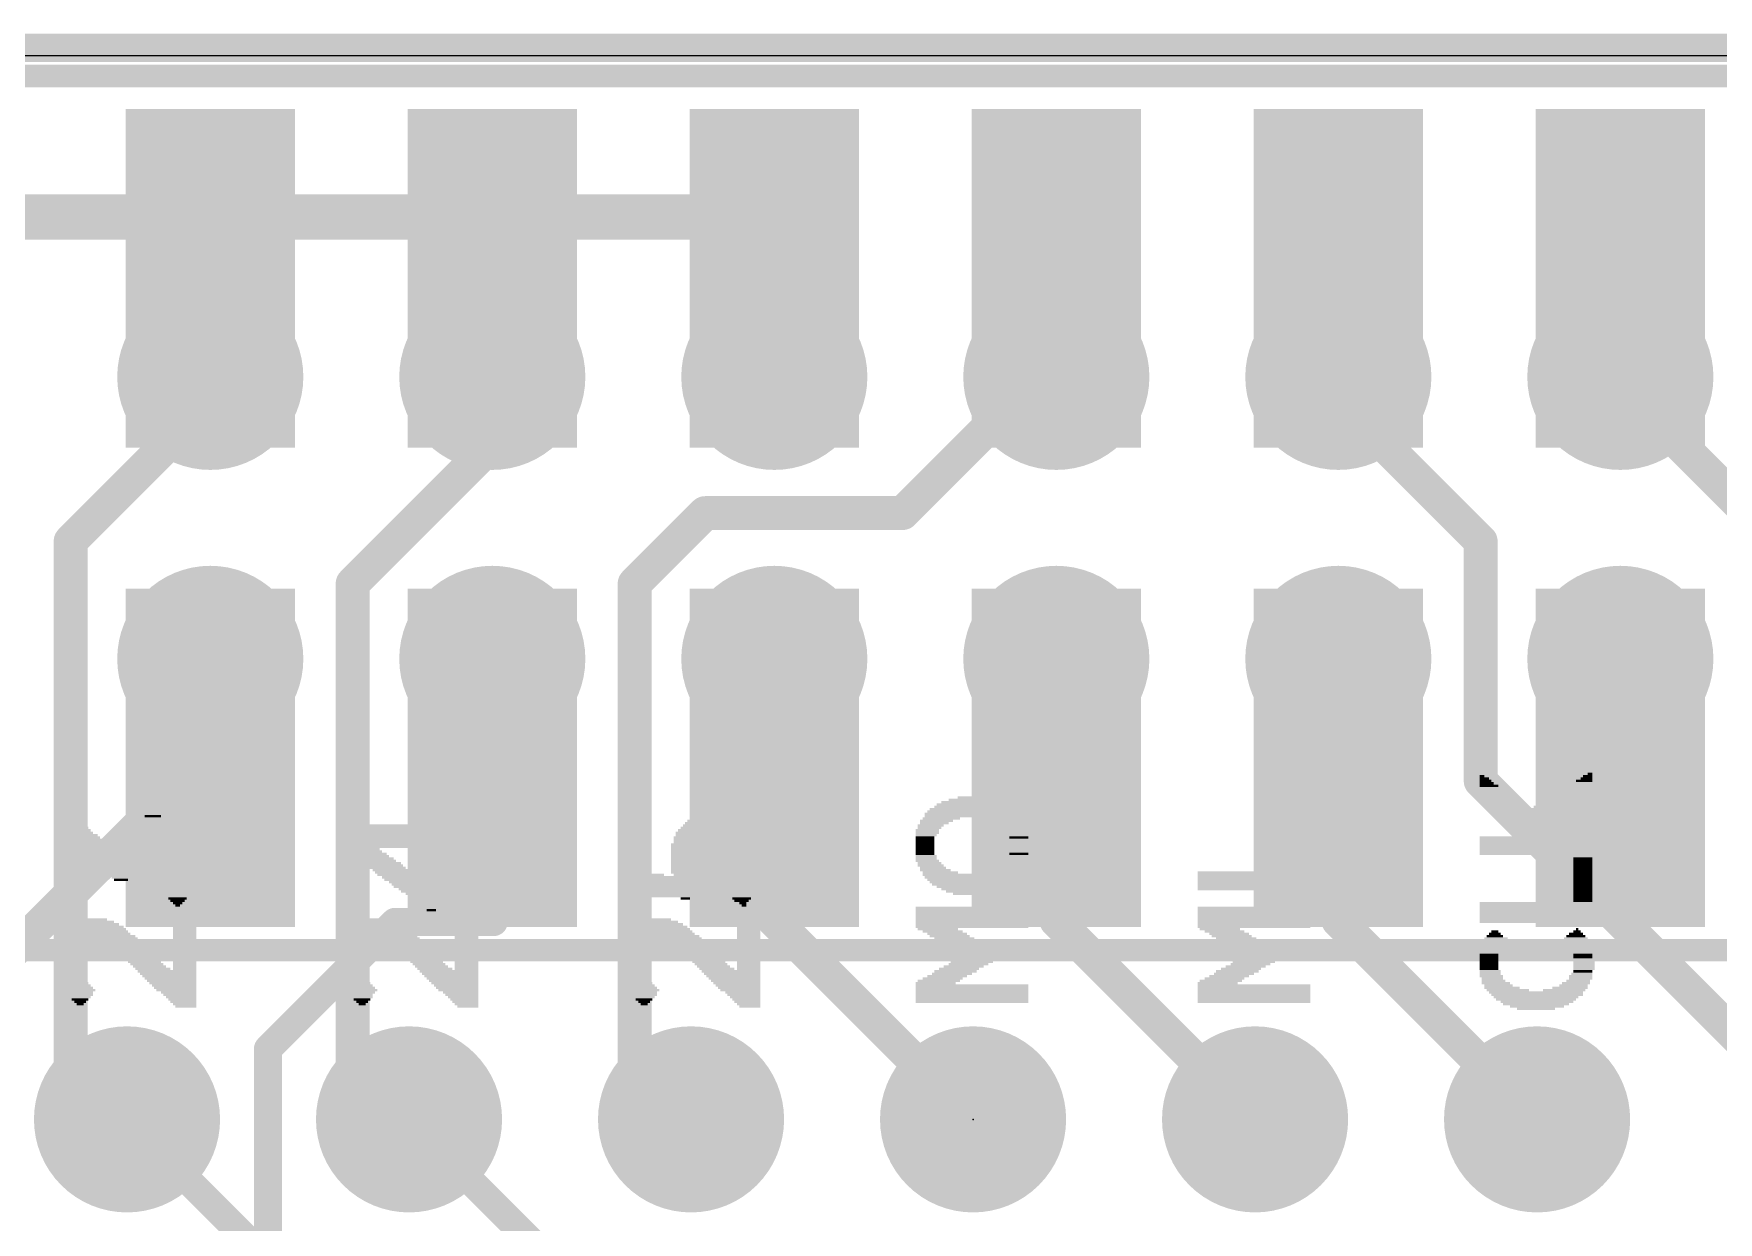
# Model space of a CAD drawing. Extents: x -1.3 to 65.2, y -0.1 to 30.9.
# Drawn here: x 24.56 to 39.73, y 20.15 to 30.86 of the extents above; entities that cross this region are included whole.
import ezdxf

# ---------------------------------------------------------------- set-up
doc = ezdxf.new("R2010")
doc.units = 0
for name, color, linetype in [('1', 12, 'CONTINUOUS'), ('16', 132, 'CONTINUOUS'), ('17', 110, 'CONTINUOUS'), ('20', 40, 'CONTINUOUS'), ('200', 40, 'CONTINUOUS'), ('22', 6, 'CONTINUOUS'), ('23', 53, 'CONTINUOUS')]:
    doc.layers.add(name, color=color, linetype=linetype)

# ---------------------------------------------------------------- blocks, each defined once
blk = doc.blocks.new('ROUNDP')
at = {"const_width": 0.5}
blk.add_lwpolyline([(0, -0.25, 1), (0, 0.25, 1), (0, -0.25)], format="xyb", dxfattribs=at)
blk = doc.blocks.new('RECT')
blk.add_solid([(-0.5, -0.5), (0.5, -0.5), (-0.5, 0.5), (0.5, 0.5)])

msp = doc.modelspace()

# ---------------------------------------------------------------- linework, layer by layer
at = {"layer": '1'}
for points, const_width in [([(23.61, 29.21), (31.23, 29.21)], 0.4064), ([(31.23, 29.21), (31.23, 27.77)], 0.4064), ([(28.69, 27.166), (28.69, 27.77)], 0.3048), ([(32.385, 26.543), (33.612, 27.77)], 0.3048), ([(33.612, 27.77), (33.77, 27.77)], 0.3048), ([(36.31, 27.571), (36.31, 27.77)], 0.3048), ([(38.85, 27.77), (38.85, 27.698)], 0.3048), ([(38.85, 27.698), (40.132, 26.416)], 0.3048), ([(37.592, 26.289), (36.31, 27.571)], 0.3048), ([(27.432, 25.908), (28.69, 27.166)], 0.3048), ([(29.972, 25.908), (30.607, 26.543)], 0.3048), ([(30.607, 26.543), (32.385, 26.543)], 0.3048), ([(37.592, 24.13), (37.592, 26.289)], 0.3048), ([(27.432, 21.59), (27.432, 25.908)], 0.3048), ([(29.972, 21.59), (29.972, 25.908)], 0.3048), ([(26.15, 24.372), (26.15, 25.23)], 0.3048), ([(31.23, 22.872), (31.23, 25.23)], 0.3048), ([(33.77, 22.872), (33.77, 25.23)], 0.3048), ([(36.31, 22.872), (36.31, 25.23)], 0.3048), ([(22.86, 21.082), (26.15, 24.372)], 0.3048), ([(40.64, 21.082), (37.592, 24.13)], 0.3048), ([(33.02, 21.082), (31.23, 22.872)], 0.3048), ([(35.56, 21.082), (33.77, 22.872)], 0.3048), ([(38.1, 21.082), (36.31, 22.872)], 0.3048), ([(27.94, 21.082), (27.432, 21.59)], 0.3048), ([(30.48, 21.082), (29.972, 21.59)], 0.3048), ([(26.67, 19.812), (25.4, 21.082)], 0.254)]:
    msp.add_lwpolyline(points, dxfattribs=dict(at, const_width=const_width))
for points, const_width in [([(31.3316, 29.21, 1), (31.1284, 29.21)], 0.2032), ([(31.23, 29.1084, 1), (31.23, 29.3116)], 0.2032), ([(28.7662, 27.77, 1), (28.6138, 27.77)], 0.1524), ([(33.612, 27.8462, 1), (33.612, 27.6938)], 0.1524), ([(33.6659, 27.7161, 1), (33.5581, 27.8239)], 0.1524), ([(33.77, 27.6938, 1), (33.77, 27.8462)], 0.1524), ([(36.3862, 27.77, 1), (36.2338, 27.77)], 0.1524), ([(38.9262, 27.77, 1), (38.7738, 27.77)], 0.1524), ([(31.1284, 27.77, 1), (31.3316, 27.77)], 0.2032), ([(38.9039, 27.7519, 1), (38.7961, 27.6441)], 0.1524), ([(38.7738, 27.698, 1), (38.9262, 27.698)], 0.1524), ([(36.3639, 27.6249, 1), (36.2561, 27.5171)], 0.1524), ([(36.2338, 27.571, 1), (36.3862, 27.571)], 0.1524), ([(28.7439, 27.1121, 1), (28.6361, 27.2199)], 0.1524), ([(28.6138, 27.166, 1), (28.7662, 27.166)], 0.1524), ([(30.607, 26.6192, 1), (30.607, 26.4668)], 0.1524), ([(30.6609, 26.4891, 1), (30.5531, 26.5969)], 0.1524), ([(32.3311, 26.5969, 1), (32.4389, 26.4891)], 0.1524), ([(32.385, 26.4668, 1), (32.385, 26.6192)], 0.1524), ([(37.6682, 26.289, 1), (37.5158, 26.289)], 0.1524), ([(37.5381, 26.2351, 1), (37.6459, 26.3429)], 0.1524), ([(27.5082, 25.908, 1), (27.3558, 25.908)], 0.1524), ([(27.3781, 25.9619, 1), (27.4859, 25.8541)], 0.1524), ([(30.0482, 25.908, 1), (29.8958, 25.908)], 0.1524), ([(29.9181, 25.9619, 1), (30.0259, 25.8541)], 0.1524), ([(26.2262, 25.23, 1), (26.0738, 25.23)], 0.1524), ([(31.3062, 25.23, 1), (31.1538, 25.23)], 0.1524), ([(33.8462, 25.23, 1), (33.6938, 25.23)], 0.1524), ([(36.3862, 25.23, 1), (36.2338, 25.23)], 0.1524), ([(26.0738, 24.372, 1), (26.2262, 24.372)], 0.1524), ([(26.2039, 24.3181, 1), (26.0961, 24.4259)], 0.1524), ([(37.6459, 24.1839, 1), (37.5381, 24.0761)], 0.1524), ([(37.5158, 24.13, 1), (37.6682, 24.13)], 0.1524), ([(31.2839, 22.9259, 1), (31.1761, 22.8181)], 0.1524), ([(31.1538, 22.872, 1), (31.3062, 22.872)], 0.1524), ([(33.8239, 22.9259, 1), (33.7161, 22.8181)], 0.1524), ([(33.6938, 22.872, 1), (33.8462, 22.872)], 0.1524), ([(36.3639, 22.9259, 1), (36.2561, 22.8181)], 0.1524), ([(36.2338, 22.872, 1), (36.3862, 22.872)], 0.1524), ([(27.4859, 21.6439, 1), (27.3781, 21.5361)], 0.1524), ([(30.0259, 21.6439, 1), (29.9181, 21.5361)], 0.1524), ([(27.3558, 21.59, 1), (27.5082, 21.59)], 0.1524), ([(29.8958, 21.59, 1), (30.0482, 21.59)], 0.1524), ([(25.4449, 21.1269, 1), (25.3551, 21.0371)], 0.127), ([(27.8861, 21.0281, 1), (27.9939, 21.1359)], 0.1524), ([(30.4261, 21.0281, 1), (30.5339, 21.1359)], 0.1524), ([(32.9661, 21.0281, 1), (33.0739, 21.1359)], 0.1524), ([(35.5061, 21.0281, 1), (35.6139, 21.1359)], 0.1524), ([(38.0461, 21.0281, 1), (38.1539, 21.1359)], 0.1524)]:
    msp.add_lwpolyline(points, format="xyb", dxfattribs=dict(at, const_width=const_width))
at = {"layer": '16'}
for points, const_width in [([(65.024, 30.734), (0, 30.734)], 0.254), ([(26.1496, 28.6574), (26.15, 28.6574)], 0.4064), ([(26.15, 28.6574), (26.15, 27.77)], 0.4064), ([(28.6896, 28.6574), (28.69, 28.6574)], 0.4064), ([(28.69, 28.6574), (28.69, 27.77)], 0.4064), ([(33.7696, 28.6574), (33.77, 28.6574)], 0.4064), ([(33.77, 28.6574), (33.77, 27.77)], 0.4064), ([(36.3096, 28.6574), (36.31, 28.6574)], 0.4064), ([(36.31, 28.6574), (36.31, 27.77)], 0.4064), ([(38.8496, 28.6574), (38.85, 28.6574)], 0.4064), ([(38.85, 28.6574), (38.85, 27.77)], 0.4064), ([(26.15, 27.547), (26.15, 27.77)], 0.3048), ([(24.892, 26.289), (26.15, 27.547)], 0.3048), ([(24.892, 21.59), (24.892, 26.289)], 0.3048), ([(26.15, 24.3394), (26.15, 25.23)], 0.4064), ([(28.69, 24.3394), (28.69, 25.23)], 0.4064), ([(28.702, 25.218), (28.69, 25.23)], 0.254), ([(28.702, 22.86), (28.702, 25.218)], 0.254), ([(31.23, 24.3394), (31.23, 25.23)], 0.4064), ([(33.77, 24.3394), (33.77, 25.23)], 0.4064), ([(36.31, 24.3394), (36.31, 25.23)], 0.4064), ([(26.1496, 24.3394), (26.15, 24.3394)], 0.4064), ([(28.6896, 24.3394), (28.69, 24.3394)], 0.4064), ([(31.2296, 24.3394), (31.23, 24.3394)], 0.4064), ([(33.7696, 24.3394), (33.77, 24.3394)], 0.4064), ([(36.3096, 24.3394), (36.31, 24.3394)], 0.4064), ([(26.67, 21.717), (27.813, 22.86)], 0.254), ([(27.813, 22.86), (28.702, 22.86)], 0.254), ([(25.4, 21.082), (24.892, 21.59)], 0.3048), ([(26.67, 19.939), (26.67, 21.717)], 0.254), ([(27.94, 21.082), (29.845, 19.177)], 0.254)]:
    msp.add_lwpolyline(points, dxfattribs=dict(at, const_width=const_width))
for points, const_width in [([(26.1496, 28.759, 1), (26.1496, 28.5558)], 0.2032), ([(26.2516, 28.6574, 1), (26.0484, 28.6574)], 0.2032), ([(26.15, 28.5558, 1), (26.15, 28.759)], 0.2032), ([(28.6896, 28.759, 1), (28.6896, 28.5558)], 0.2032), ([(28.7916, 28.6574, 1), (28.5884, 28.6574)], 0.2032), ([(28.69, 28.5558, 1), (28.69, 28.759)], 0.2032), ([(33.7696, 28.759, 1), (33.7696, 28.5558)], 0.2032), ([(33.8716, 28.6574, 1), (33.6684, 28.6574)], 0.2032), ([(33.77, 28.5558, 1), (33.77, 28.759)], 0.2032), ([(36.3096, 28.759, 1), (36.3096, 28.5558)], 0.2032), ([(36.4116, 28.6574, 1), (36.2084, 28.6574)], 0.2032), ([(36.31, 28.5558, 1), (36.31, 28.759)], 0.2032), ([(38.8496, 28.759, 1), (38.8496, 28.5558)], 0.2032), ([(38.9516, 28.6574, 1), (38.7484, 28.6574)], 0.2032), ([(38.85, 28.5558, 1), (38.85, 28.759)], 0.2032), ([(26.2262, 27.77, 1), (26.0738, 27.77)], 0.1524), ([(26.0484, 27.77, 1), (26.2516, 27.77)], 0.2032), ([(28.5884, 27.77, 1), (28.7916, 27.77)], 0.2032), ([(33.6684, 27.77, 1), (33.8716, 27.77)], 0.2032), ([(36.2084, 27.77, 1), (36.4116, 27.77)], 0.2032), ([(38.7484, 27.77, 1), (38.9516, 27.77)], 0.2032), ([(26.0738, 27.547, 1), (26.2262, 27.547)], 0.1524), ([(26.2039, 27.4931, 1), (26.0961, 27.6009)], 0.1524), ([(24.9682, 26.289, 1), (24.8158, 26.289)], 0.1524), ([(24.8381, 26.3429, 1), (24.9459, 26.2351)], 0.1524), ([(26.2516, 25.23, 1), (26.0484, 25.23)], 0.2032), ([(28.7916, 25.23, 1), (28.5884, 25.23)], 0.2032), ([(28.7349, 25.2749, 1), (28.6451, 25.1851)], 0.127), ([(28.7655, 25.218, 1), (28.6385, 25.218)], 0.127), ([(31.3316, 25.23, 1), (31.1284, 25.23)], 0.2032), ([(33.8716, 25.23, 1), (33.6684, 25.23)], 0.2032), ([(36.4116, 25.23, 1), (36.2084, 25.23)], 0.2032), ([(28.6571, 25.1731, 1), (28.7469, 25.2629)], 0.127), ([(26.1496, 24.441, 1), (26.1496, 24.2378)], 0.2032), ([(26.0484, 24.3394, 1), (26.2516, 24.3394)], 0.2032), ([(26.15, 24.2378, 1), (26.15, 24.441)], 0.2032), ([(28.6896, 24.441, 1), (28.6896, 24.2378)], 0.2032), ([(28.5884, 24.3394, 1), (28.7916, 24.3394)], 0.2032), ([(28.69, 24.2378, 1), (28.69, 24.441)], 0.2032), ([(31.2296, 24.441, 1), (31.2296, 24.2378)], 0.2032), ([(31.1284, 24.3394, 1), (31.3316, 24.3394)], 0.2032), ([(31.23, 24.2378, 1), (31.23, 24.441)], 0.2032), ([(33.7696, 24.441, 1), (33.7696, 24.2378)], 0.2032), ([(33.6684, 24.3394, 1), (33.8716, 24.3394)], 0.2032), ([(33.77, 24.2378, 1), (33.77, 24.441)], 0.2032), ([(36.3096, 24.441, 1), (36.3096, 24.2378)], 0.2032), ([(36.2084, 24.3394, 1), (36.4116, 24.3394)], 0.2032), ([(36.31, 24.2378, 1), (36.31, 24.441)], 0.2032), ([(27.813, 22.9235, 1), (27.813, 22.7965)], 0.127), ([(27.8579, 22.8151, 1), (27.7681, 22.9049)], 0.127), ([(28.6385, 22.86, 1), (28.7655, 22.86)], 0.127), ([(28.702, 22.7965, 1), (28.702, 22.9235)], 0.127), ([(24.9459, 21.6439, 1), (24.8381, 21.5361)], 0.1524), ([(26.7335, 21.717, 1), (26.6065, 21.717)], 0.127), ([(26.6251, 21.7619, 1), (26.7149, 21.6721)], 0.127), ([(24.8158, 21.59, 1), (24.9682, 21.59)], 0.1524), ([(25.3461, 21.0281, 1), (25.4539, 21.1359)], 0.1524), ([(27.9849, 21.1269, 1), (27.8951, 21.0371)], 0.127)]:
    msp.add_lwpolyline(points, format="xyb", dxfattribs=dict(at, const_width=const_width))
at = {"layer": '20'}
msp.add_line((62, 30.6604), (3, 30.6604), dxfattribs=at)
at = {"layer": '22', "const_width": 0.2032}
for points in [[(57.912, 30.48), (9.652, 30.48)], [(7.112, 22.606), (57.912, 22.606)]]:
    msp.add_lwpolyline(points, dxfattribs=at)
at = {"layer": '23'}
msp.add_point((33.02, 21.082), dxfattribs=at)

# ---------------------------------------------------------------- block references
at = {"layer": '16', "xscale": 3.048, "yscale": 1.524}
for p, rotation in [((26.1496, 28.6574), 270), ((28.6896, 28.6574), 270), ((31.2296, 28.6574), 270), ((33.7696, 28.6574), 270), ((36.3096, 28.6574), 270), ((38.8496, 28.6574), 270), ((26.1496, 24.3394), 90), ((28.6896, 24.3394), 90), ((31.2296, 24.3394), 90), ((33.7696, 24.3394), 90), ((36.3096, 24.3394), 90), ((38.8496, 24.3394), 90)]:
    msp.add_blockref('RECT', p, dxfattribs=dict(at, rotation=rotation))
at = {"layer": '17', "xscale": 1.6764, "yscale": 1.6764}
for p in [(26.15, 27.77), (26.15, 27.77), (28.69, 27.77), (28.69, 27.77), (31.23, 27.77), (31.23, 27.77), (33.77, 27.77), (33.77, 27.77), (36.31, 27.77), (36.31, 27.77), (38.85, 27.77), (38.85, 27.77), (26.15, 25.23), (26.15, 25.23), (28.69, 25.23), (28.69, 25.23), (31.23, 25.23), (31.23, 25.23), (33.77, 25.23), (33.77, 25.23), (36.31, 25.23), (36.31, 25.23), (38.85, 25.23), (38.85, 25.23)]:
    msp.add_blockref('ROUNDP', p, dxfattribs=at)
at = {"layer": '17', "xscale": 1.6764, "yscale": 1.6764, "rotation": 90}
for p in [(25.4, 21.082), (25.4, 21.082), (27.94, 21.082), (27.94, 21.082), (30.48, 21.082), (30.48, 21.082), (33.02, 21.082), (33.02, 21.082), (35.56, 21.082), (35.56, 21.082), (38.1, 21.082), (38.1, 21.082)]:
    msp.add_blockref('ROUNDP', p, dxfattribs=at)
at = {"layer": '200'}
for p, xscale, yscale in [((37.6034, 24.1723), 0.0432, 0.0211), ((37.6352, 24.13), 0.1067, 0.0213), ((37.6238, 24.1512), 0.0838, 0.0211), ((38.5242, 24.13), 0.1473, 0.0213), ((38.5445, 24.1512), 0.1067, 0.0211), ((38.5559, 24.1723), 0.0838, 0.0211), ((38.5763, 24.1935), 0.0432, 0.0213), ((33.0098, 23.9818), 0.254, 0.0211), ((37.6453, 24.1088), 0.127, 0.0211), ((37.6669, 24.0877), 0.1702, 0.0211), ((37.6872, 24.0453), 0.2108, 0.0211), ((37.7304, 23.9818), 0.2972, 0.0211), ((37.6771, 24.0665), 0.1905, 0.0213), ((37.6987, 24.0242), 0.2337, 0.0211), ((37.719, 24.003), 0.2743, 0.0213), ((38.3972, 23.9818), 0.3607, 0.0211), ((38.4175, 24.003), 0.3607, 0.0213), ((38.4391, 24.0242), 0.3175, 0.0211), ((38.4607, 24.0453), 0.2743, 0.0211), ((38.4708, 24.0665), 0.254, 0.0213), ((38.4924, 24.0877), 0.2108, 0.0211), ((38.5026, 24.1088), 0.1905, 0.0211), ((25.6337, 23.8125), 0.1473, 0.0213), ((28.1953, 23.8972), 0.1905, 0.0211), ((28.1953, 23.876), 0.1905, 0.0213), ((28.1953, 23.8548), 0.1905, 0.0211), ((28.1953, 23.8337), 0.1905, 0.0211), ((28.1953, 23.8125), 0.1905, 0.0213), ((30.6921, 23.8125), 0.2769, 0.0213), ((33.0098, 23.8337), 0.8484, 0.0211), ((33.0098, 23.8125), 0.8484, 0.0213), ((33.0098, 23.8548), 0.8026, 0.0211), ((33.0098, 23.876), 0.762, 0.0213), ((33.0098, 23.8972), 0.6756, 0.0211), ((33.0098, 23.9183), 0.635, 0.0211), ((33.0098, 23.9395), 0.5486, 0.0213), ((33.0098, 23.9607), 0.4216, 0.0211), ((37.7622, 23.9607), 0.2743, 0.0211), ((37.7939, 23.9395), 0.2972, 0.0213), ((37.8143, 23.9183), 0.2972, 0.0211), ((37.846, 23.8972), 0.2743, 0.0211), ((38.0581, 23.876), 0.6579, 0.0213), ((38.0581, 23.8548), 0.6121, 0.0211), ((38.0581, 23.8337), 0.5309, 0.0211), ((38.0581, 23.8125), 0.4851, 0.0213), ((38.2486, 23.8972), 0.3581, 0.0211), ((38.2905, 23.9183), 0.3607, 0.0211), ((38.3121, 23.9395), 0.3581, 0.0213), ((38.354, 23.9607), 0.3607, 0.0211), ((24.8818, 23.749), 0.254, 0.0213), ((24.9034, 23.7067), 0.2972, 0.0211), ((24.9136, 23.6855), 0.3175, 0.0213), ((24.8603, 23.7913), 0.2108, 0.0211), ((24.8717, 23.7702), 0.2337, 0.0211), ((24.892, 23.7278), 0.2743, 0.0211), ((24.9238, 23.6643), 0.3378, 0.0211), ((25.6426, 23.6855), 0.5918, 0.0213), ((25.654, 23.6643), 0.6147, 0.0211), ((25.6438, 23.7067), 0.5486, 0.0211), ((25.6438, 23.7278), 0.508, 0.0211), ((25.6438, 23.749), 0.4674, 0.0213), ((25.6438, 23.7702), 0.381, 0.0211), ((25.6438, 23.7913), 0.2946, 0.0211), ((27.9298, 23.7278), 1.27, 0.0211), ((27.9298, 23.7067), 1.27, 0.0211), ((27.9298, 23.6855), 1.27, 0.0213), ((27.9298, 23.6643), 1.27, 0.0211), ((28.1953, 23.7913), 0.1905, 0.0211), ((28.1953, 23.7702), 0.1905, 0.0211), ((28.1953, 23.749), 0.1905, 0.0213), ((29.9403, 23.7702), 0.2108, 0.0211), ((29.9403, 23.749), 0.2108, 0.0213), ((29.9403, 23.7278), 0.2108, 0.0211), ((29.9403, 23.7067), 0.2108, 0.0211), ((29.9403, 23.6855), 0.2108, 0.0213), ((29.9403, 23.6643), 0.2108, 0.0211), ((30.6921, 23.6643), 0.6985, 0.0211), ((30.6921, 23.6855), 0.6579, 0.0213), ((30.6921, 23.7067), 0.6121, 0.0211), ((30.6921, 23.7278), 0.5715, 0.0211), ((30.6921, 23.749), 0.5309, 0.0213), ((30.6908, 23.7702), 0.4877, 0.0211), ((30.6921, 23.7913), 0.4039, 0.0211), ((32.6073, 23.6855), 0.2108, 0.0213), ((32.6073, 23.6643), 0.2108, 0.0211), ((32.6288, 23.7067), 0.2134, 0.0211), ((32.639, 23.7278), 0.2337, 0.0211), ((32.6707, 23.749), 0.2565, 0.0213), ((32.6911, 23.7702), 0.2972, 0.0211), ((32.7343, 23.7913), 0.3378, 0.0211), ((33.2854, 23.7913), 0.3378, 0.0211), ((33.3273, 23.7702), 0.2946, 0.0211), ((33.3477, 23.749), 0.254, 0.0213), ((33.3807, 23.7278), 0.2337, 0.0211), ((33.3908, 23.7067), 0.2134, 0.0211), ((33.4124, 23.6855), 0.2108, 0.0213), ((33.4226, 23.6643), 0.1905, 0.0211), ((38.0479, 23.7913), 0.4242, 0.0211), ((38.0479, 23.7702), 0.3378, 0.0211), ((38.0479, 23.749), 0.2972, 0.0213), ((38.0581, 23.7278), 0.2769, 0.0211), ((38.0898, 23.7067), 0.254, 0.0211), ((38.1216, 23.6855), 0.2769, 0.0213), ((38.1432, 23.6643), 0.2743, 0.0211), ((24.9453, 23.6432), 0.381, 0.0211), ((24.9669, 23.6008), 0.4242, 0.0211), ((24.9872, 23.5585), 0.4648, 0.0213), ((25.0088, 23.5162), 0.508, 0.0211), ((24.9555, 23.622), 0.4013, 0.0213), ((24.9771, 23.5797), 0.4445, 0.0211), ((24.9987, 23.5373), 0.4877, 0.0211), ((25.4, 23.5373), 0.2337, 0.0211), ((25.3898, 23.5162), 0.2134, 0.0211), ((25.6553, 23.6008), 0.6985, 0.0211), ((25.4432, 23.5797), 0.2743, 0.0211), ((25.4216, 23.5585), 0.2311, 0.0213), ((25.654, 23.6432), 0.6553, 0.0211), ((25.654, 23.622), 0.6553, 0.0213), ((25.8559, 23.5797), 0.2972, 0.0211), ((25.8877, 23.5585), 0.2743, 0.0213), ((25.8978, 23.5373), 0.254, 0.0211), ((25.908, 23.5162), 0.2337, 0.0211), ((27.9298, 23.6432), 1.27, 0.0211), ((27.9298, 23.622), 1.27, 0.0213), ((27.9298, 23.6008), 1.27, 0.0211), ((27.9298, 23.5797), 1.27, 0.0211), ((27.9298, 23.5585), 1.27, 0.0213), ((27.94, 23.5373), 1.2497, 0.0211), ((27.5069, 23.5162), 0.3378, 0.0211), ((28.1953, 23.5162), 0.1905, 0.0211), ((29.9403, 23.6432), 0.2108, 0.0211), ((29.9403, 23.622), 0.2108, 0.0213), ((29.9403, 23.6008), 0.2108, 0.0211), ((29.9403, 23.5797), 0.2108, 0.0211), ((29.9403, 23.5585), 0.2108, 0.0213), ((29.9403, 23.5373), 0.2108, 0.0211), ((29.9403, 23.5162), 0.2108, 0.0211), ((30.4381, 23.5585), 0.2769, 0.0213), ((30.4165, 23.5162), 0.2337, 0.0211), ((30.4267, 23.5373), 0.254, 0.0211), ((30.6921, 23.622), 0.7391, 0.0213), ((30.4914, 23.6008), 0.3378, 0.0211), ((30.4597, 23.5797), 0.2743, 0.0211), ((30.7023, 23.6432), 0.7188, 0.0211), ((30.9042, 23.6008), 0.3607, 0.0211), ((30.9359, 23.5797), 0.2972, 0.0211), ((30.9677, 23.5585), 0.2743, 0.0213), ((30.9778, 23.5373), 0.254, 0.0211), ((30.988, 23.5162), 0.2337, 0.0211), ((32.5971, 23.6432), 0.1905, 0.0211), ((32.5869, 23.622), 0.1702, 0.0213), ((32.5869, 23.6008), 0.1702, 0.0211), ((32.5869, 23.5797), 0.1702, 0.0211), ((32.5869, 23.5585), 0.1702, 0.0213), ((32.5869, 23.5373), 0.1702, 0.0211), ((32.5869, 23.5162), 0.1702, 0.0211), ((33.4226, 23.6432), 0.1905, 0.0211), ((33.4327, 23.622), 0.1702, 0.0213), ((33.4429, 23.6008), 0.1905, 0.0211), ((33.4429, 23.5797), 0.1905, 0.0211), ((33.4429, 23.5585), 0.1905, 0.0213), ((33.4429, 23.5373), 0.1905, 0.0211), ((33.4429, 23.5162), 0.1905, 0.0211), ((38.0898, 23.622), 1.016, 0.0213), ((38.0898, 23.6008), 1.016, 0.0211), ((38.0898, 23.5797), 1.016, 0.0211), ((38.0898, 23.5585), 1.016, 0.0213), ((38.0898, 23.5373), 1.016, 0.0211), ((38.0898, 23.5162), 1.016, 0.0211), ((38.1737, 23.6432), 0.254, 0.0211), ((24.8603, 23.495), 0.2108, 0.0213), ((24.8603, 23.4738), 0.2108, 0.0211), ((24.8603, 23.4527), 0.2108, 0.0211), ((24.8603, 23.4315), 0.2108, 0.0213), ((24.8603, 23.4103), 0.2108, 0.0211), ((24.8603, 23.3892), 0.2108, 0.0211), ((24.8603, 23.368), 0.2108, 0.0213), ((25.2425, 23.495), 0.508, 0.0213), ((25.2413, 23.4738), 0.4648, 0.0211), ((25.2514, 23.4527), 0.4445, 0.0211), ((25.2628, 23.4315), 0.4216, 0.0213), ((25.2832, 23.4103), 0.381, 0.0211), ((25.2844, 23.3892), 0.3378, 0.0211), ((25.2946, 23.368), 0.3175, 0.0213), ((25.9194, 23.495), 0.2108, 0.0213), ((25.9194, 23.4738), 0.2108, 0.0211), ((25.9398, 23.4527), 0.2108, 0.0211), ((25.9398, 23.4315), 0.2108, 0.0213), ((25.9398, 23.4103), 0.2108, 0.0211), ((25.9398, 23.3892), 0.2108, 0.0211), ((25.9398, 23.368), 0.2108, 0.0213), ((27.5273, 23.495), 0.3378, 0.0213), ((27.5704, 23.4738), 0.3378, 0.0211), ((27.5907, 23.4527), 0.3378, 0.0211), ((27.6339, 23.4315), 0.3378, 0.0213), ((27.6543, 23.4103), 0.3378, 0.0211), ((27.686, 23.3892), 0.3607, 0.0211), ((27.7178, 23.368), 0.3378, 0.0213), ((28.1953, 23.495), 0.1905, 0.0213), ((28.1953, 23.4738), 0.1905, 0.0211), ((28.1953, 23.4527), 0.1905, 0.0211), ((28.1953, 23.4315), 0.1905, 0.0213), ((28.1953, 23.4103), 0.1905, 0.0211), ((28.1953, 23.3892), 0.1905, 0.0211), ((28.1953, 23.368), 0.1905, 0.0213), ((29.9403, 23.495), 0.2108, 0.0213), ((29.9403, 23.4738), 0.2108, 0.0211), ((29.9403, 23.4527), 0.2108, 0.0211), ((29.9403, 23.4315), 0.2108, 0.0213), ((29.9403, 23.4103), 0.2108, 0.0211), ((29.9403, 23.3892), 0.2108, 0.0211), ((29.9403, 23.368), 0.2108, 0.0213), ((30.4165, 23.495), 0.2337, 0.0213), ((30.4063, 23.4738), 0.2134, 0.0211), ((30.4063, 23.4527), 0.2134, 0.0211), ((30.4063, 23.4315), 0.2134, 0.0213), ((30.3949, 23.4103), 0.1905, 0.0211), ((30.3949, 23.3892), 0.1905, 0.0211), ((30.3949, 23.368), 0.1905, 0.0213), ((30.9994, 23.495), 0.2108, 0.0213), ((30.9994, 23.4738), 0.2108, 0.0211), ((31.0096, 23.4527), 0.2311, 0.0211), ((31.0198, 23.4315), 0.2108, 0.0213), ((31.0198, 23.4103), 0.2108, 0.0211), ((31.0198, 23.3892), 0.2108, 0.0211), ((31.0198, 23.368), 0.2108, 0.0213), ((32.5869, 23.495), 0.1702, 0.0213), ((32.5869, 23.4738), 0.1702, 0.0211), ((32.5971, 23.4527), 0.1905, 0.0211), ((32.5971, 23.4315), 0.1905, 0.0213), ((32.6073, 23.4103), 0.2108, 0.0211), ((32.6288, 23.3892), 0.2134, 0.0211), ((32.639, 23.368), 0.2337, 0.0213), ((33.3807, 23.368), 0.2337, 0.0213), ((33.401, 23.3892), 0.2337, 0.0211), ((33.4124, 23.4103), 0.2108, 0.0211), ((33.4226, 23.4527), 0.1905, 0.0211), ((33.4226, 23.4315), 0.1905, 0.0213), ((33.4327, 23.4738), 0.1702, 0.0211), ((33.4429, 23.495), 0.1905, 0.0213), ((38.0898, 23.495), 1.016, 0.0213), ((38.0898, 23.4738), 1.016, 0.0211), ((38.5128, 23.4315), 0.1702, 0.0213), ((38.5128, 23.4103), 0.1702, 0.0211), ((38.5128, 23.3892), 0.1702, 0.0211), ((38.5128, 23.368), 0.1702, 0.0213), ((24.8603, 23.3468), 0.2108, 0.0211), ((24.8603, 23.3257), 0.2108, 0.0211), ((24.8603, 23.3045), 0.2108, 0.0213), ((24.8603, 23.2833), 0.2108, 0.0211), ((24.8603, 23.2622), 0.2108, 0.0211), ((24.8603, 23.241), 0.2108, 0.0213), ((24.8603, 23.2198), 0.2108, 0.0211), ((25.3048, 23.3468), 0.2972, 0.0211), ((25.3162, 23.3257), 0.2743, 0.0211), ((25.3365, 23.3045), 0.2337, 0.0213), ((25.3479, 23.2833), 0.2108, 0.0211), ((25.3581, 23.2622), 0.1905, 0.0211), ((25.3467, 23.241), 0.127, 0.0213), ((25.8877, 23.2198), 0.2337, 0.0211), ((25.908, 23.2622), 0.2337, 0.0211), ((25.908, 23.241), 0.2337, 0.0213), ((25.9194, 23.3257), 0.2108, 0.0211), ((25.9194, 23.3045), 0.2108, 0.0213), ((25.9194, 23.2833), 0.2108, 0.0211), ((25.9398, 23.3468), 0.2108, 0.0211), ((27.7393, 23.3468), 0.3404, 0.0211), ((27.7813, 23.3257), 0.3378, 0.0211), ((27.8028, 23.3045), 0.3404, 0.0213), ((27.8346, 23.2833), 0.3581, 0.0211), ((27.8663, 23.2622), 0.3404, 0.0211), ((27.8879, 23.241), 0.3378, 0.0213), ((28.0251, 23.2198), 0.5309, 0.0211), ((28.1953, 23.3468), 0.1905, 0.0211), ((28.1953, 23.3257), 0.1905, 0.0211), ((28.1953, 23.3045), 0.1905, 0.0213), ((28.1953, 23.2833), 0.1905, 0.0211), ((28.1953, 23.2622), 0.1905, 0.0211), ((28.1953, 23.241), 0.1905, 0.0213), ((30.0355, 23.2833), 0.4013, 0.0211), ((30.1739, 23.2622), 0.6782, 0.0211), ((30.1841, 23.241), 0.6985, 0.0213), ((30.1841, 23.2198), 0.6985, 0.0211), ((29.9403, 23.3468), 0.2108, 0.0211), ((29.9403, 23.3257), 0.2108, 0.0211), ((29.9403, 23.3045), 0.2108, 0.0213), ((30.3949, 23.3468), 0.1905, 0.0211), ((30.4063, 23.3257), 0.2134, 0.0211), ((30.4063, 23.3045), 0.2134, 0.0213), ((30.4178, 23.2833), 0.1905, 0.0211), ((30.9677, 23.2198), 0.2337, 0.0211), ((30.988, 23.2622), 0.2337, 0.0211), ((30.988, 23.241), 0.2337, 0.0213), ((30.9994, 23.3257), 0.2108, 0.0211), ((30.9994, 23.3045), 0.2108, 0.0213), ((30.9994, 23.2833), 0.2108, 0.0211), ((31.0096, 23.3468), 0.2311, 0.0211), ((32.6593, 23.3468), 0.2337, 0.0211), ((32.6809, 23.3257), 0.2769, 0.0211), ((33.0098, 23.2833), 0.889, 0.0211), ((32.7241, 23.3045), 0.3175, 0.0213), ((33.0098, 23.2622), 0.8484, 0.0211), ((33.0098, 23.241), 0.8026, 0.0213), ((33.0098, 23.2198), 0.762, 0.0211), ((33.3058, 23.3045), 0.3378, 0.0213), ((33.3375, 23.3257), 0.2743, 0.0211), ((33.3705, 23.3468), 0.254, 0.0211), ((35.5498, 23.3045), 1.016, 0.0213), ((35.5498, 23.2833), 1.016, 0.0211), ((35.5498, 23.2622), 1.016, 0.0211), ((35.5498, 23.241), 1.016, 0.0213), ((35.5498, 23.2198), 1.016, 0.0211), ((38.5128, 23.3468), 0.1702, 0.0211), ((38.5128, 23.3257), 0.1702, 0.0211), ((38.5128, 23.3045), 0.1702, 0.0213), ((38.5128, 23.2833), 0.1702, 0.0211), ((38.5128, 23.2622), 0.1702, 0.0211), ((38.5128, 23.241), 0.1702, 0.0213), ((38.5128, 23.2198), 0.1702, 0.0211), ((24.8603, 23.1987), 0.2108, 0.0211), ((24.8603, 23.1775), 0.2108, 0.0213), ((24.8603, 23.1563), 0.2108, 0.0211), ((24.8603, 23.1352), 0.2108, 0.0211), ((24.8603, 23.114), 0.2108, 0.0213), ((24.8603, 23.0928), 0.2108, 0.0211), ((24.8603, 23.0717), 0.2108, 0.0211), ((25.8343, 23.114), 0.254, 0.0213), ((25.8445, 23.1563), 0.2743, 0.0211), ((25.8445, 23.1352), 0.2743, 0.0211), ((25.8661, 23.1775), 0.2769, 0.0213), ((25.8445, 23.0928), 0.2337, 0.0211), ((25.8775, 23.1987), 0.254, 0.0211), ((25.8547, 23.0717), 0.1676, 0.0211), ((28.0365, 23.1987), 0.508, 0.0211), ((28.0467, 23.1775), 0.4877, 0.0213), ((28.0683, 23.1563), 0.4445, 0.0211), ((28.0784, 23.1352), 0.4242, 0.0211), ((28.1, 23.114), 0.381, 0.0213), ((28.1102, 23.0928), 0.3607, 0.0211), ((28.1203, 23.0717), 0.3404, 0.0211), ((30.1841, 23.1987), 0.6985, 0.0211), ((30.1841, 23.1775), 0.6985, 0.0213), ((30.1739, 23.1563), 0.6782, 0.0211), ((30.1739, 23.1352), 0.6782, 0.0211), ((30.1625, 23.114), 0.6553, 0.0213), ((30.2374, 23.0928), 0.4648, 0.0211), ((30.4279, 23.0717), 0.0838, 0.0211), ((30.9245, 23.1352), 0.2743, 0.0211), ((30.9143, 23.114), 0.254, 0.0213), ((30.9347, 23.1563), 0.254, 0.0211), ((30.9575, 23.1987), 0.254, 0.0211), ((30.9575, 23.1775), 0.254, 0.0213), ((30.9359, 23.0928), 0.2108, 0.0211), ((30.9359, 23.0717), 0.1702, 0.0211), ((33.0086, 23.1987), 0.7188, 0.0211), ((33.0098, 23.1775), 0.635, 0.0213), ((33.0213, 23.1563), 0.5715, 0.0211), ((33.02, 23.1352), 0.4877, 0.0211), ((33.0098, 23.114), 0.3404, 0.0213), ((35.5498, 23.1987), 1.016, 0.0211), ((35.5498, 23.1775), 1.016, 0.0213), ((35.5498, 23.1563), 1.016, 0.0211), ((38.5128, 23.1987), 0.1702, 0.0211), ((38.5128, 23.1775), 0.1702, 0.0213), ((38.5128, 23.1563), 0.1702, 0.0211), ((38.5128, 23.1352), 0.1702, 0.0211), ((38.5128, 23.114), 0.1702, 0.0213), ((38.5128, 23.0928), 0.1702, 0.0211), ((38.5128, 23.0717), 0.1702, 0.0211), ((25.8547, 23.0505), 0.127, 0.0213), ((25.8559, 23.0293), 0.0838, 0.0211), ((25.8559, 23.0082), 0.0432, 0.0211), ((28.1419, 23.0505), 0.2972, 0.0213), ((28.1521, 23.0293), 0.2769, 0.0211), ((28.1737, 23.0082), 0.2337, 0.0211), ((28.1838, 22.987), 0.2134, 0.0213), ((28.1419, 22.9658), 0.0838, 0.0211), ((30.9347, 23.0505), 0.127, 0.0213), ((30.9461, 23.0293), 0.0635, 0.0211), ((30.9563, 23.0082), 0.0432, 0.0211), ((33.0098, 22.987), 1.016, 0.0213), ((33.0098, 22.9658), 1.016, 0.0211), ((33.0098, 22.9447), 1.016, 0.0211), ((33.0098, 22.9235), 1.016, 0.0213), ((33.0098, 22.9023), 1.016, 0.0211), ((35.5498, 22.987), 1.016, 0.0213), ((35.5498, 22.9658), 1.016, 0.0211), ((35.5498, 22.9447), 1.016, 0.0211), ((35.5498, 22.9235), 1.016, 0.0213), ((35.5498, 22.9023), 1.016, 0.0211), ((38.0898, 23.0293), 1.016, 0.0211), ((38.0898, 23.0082), 1.016, 0.0211), ((38.0898, 22.987), 1.016, 0.0213), ((38.0898, 22.9658), 1.016, 0.0211), ((38.0898, 22.9447), 1.016, 0.0211), ((38.0898, 22.9235), 1.016, 0.0213), ((38.0898, 22.9023), 1.016, 0.0211), ((38.5128, 23.0505), 0.1702, 0.0213), ((25.1143, 22.7753), 0.5918, 0.0211), ((25.1244, 22.7542), 0.6121, 0.0211), ((25.1143, 22.7965), 0.5512, 0.0213), ((25.1155, 22.8177), 0.508, 0.0211), ((25.1143, 22.8388), 0.4242, 0.0211), ((25.1041, 22.86), 0.3581, 0.0213), ((25.1041, 22.8812), 0.2311, 0.0211), ((25.9194, 22.8812), 0.2108, 0.0211), ((25.9194, 22.86), 0.2108, 0.0213), ((25.9194, 22.8388), 0.2108, 0.0211), ((25.9194, 22.8177), 0.2108, 0.0211), ((25.9194, 22.7965), 0.2108, 0.0213), ((25.9194, 22.7753), 0.2108, 0.0211), ((25.9194, 22.7542), 0.2108, 0.0211), ((27.6543, 22.7753), 0.5918, 0.0211), ((27.6657, 22.7542), 0.6147, 0.0211), ((27.6543, 22.7965), 0.5512, 0.0213), ((27.6555, 22.8177), 0.508, 0.0211), ((27.6543, 22.8388), 0.4242, 0.0211), ((27.6441, 22.86), 0.3581, 0.0213), ((27.6428, 22.8812), 0.2337, 0.0211), ((28.4582, 22.8812), 0.2134, 0.0211), ((28.4582, 22.86), 0.2134, 0.0213), ((28.4582, 22.8388), 0.2134, 0.0211), ((28.4582, 22.8177), 0.2134, 0.0211), ((28.4582, 22.7965), 0.2134, 0.0213), ((28.4582, 22.7753), 0.2134, 0.0211), ((28.4582, 22.7542), 0.2134, 0.0211), ((30.1943, 22.7753), 0.5918, 0.0211), ((30.2057, 22.7542), 0.6147, 0.0211), ((30.1943, 22.7965), 0.5512, 0.0213), ((30.1943, 22.8177), 0.5055, 0.0211), ((30.1943, 22.8388), 0.4242, 0.0211), ((30.1841, 22.86), 0.3581, 0.0213), ((30.1841, 22.8812), 0.2311, 0.0211), ((30.9994, 22.8812), 0.2108, 0.0211), ((30.9994, 22.86), 0.2108, 0.0213), ((30.9994, 22.8388), 0.2108, 0.0211), ((30.9994, 22.8177), 0.2108, 0.0211), ((30.9994, 22.7965), 0.2108, 0.0213), ((30.9994, 22.7753), 0.2108, 0.0211), ((30.9994, 22.7542), 0.2108, 0.0211), ((33.0098, 22.8812), 1.016, 0.0211), ((33.0098, 22.86), 1.016, 0.0213), ((33.0098, 22.8388), 1.016, 0.0211), ((33.0098, 22.8177), 1.016, 0.0211), ((32.7025, 22.7965), 0.3607, 0.0213), ((32.7457, 22.7753), 0.3607, 0.0211), ((32.7876, 22.7542), 0.3581, 0.0211), ((35.5498, 22.8812), 1.016, 0.0211), ((35.5498, 22.86), 1.016, 0.0213), ((35.5498, 22.8388), 1.016, 0.0211), ((35.5498, 22.8177), 1.016, 0.0211), ((35.2425, 22.7965), 0.3607, 0.0213), ((35.2844, 22.7753), 0.3581, 0.0211), ((35.3276, 22.7542), 0.3581, 0.0211), ((38.0898, 22.8812), 1.016, 0.0211), ((38.0898, 22.86), 1.016, 0.0213), ((37.719, 22.7542), 0.1067, 0.0211), ((37.7203, 22.7753), 0.0635, 0.0211), ((38.4505, 22.7542), 0.127, 0.0211), ((38.4594, 22.7753), 0.0635, 0.0211), ((38.4607, 22.7965), 0.0203, 0.0213), ((24.9034, 22.6483), 0.2972, 0.0211), ((24.8818, 22.6272), 0.254, 0.0211), ((24.8717, 22.606), 0.2337, 0.0213), ((25.146, 22.6907), 0.7417, 0.0211), ((25.1562, 22.6695), 0.762, 0.0213), ((25.1358, 22.733), 0.6756, 0.0213), ((25.1473, 22.7118), 0.6985, 0.0211), ((25.3797, 22.6483), 0.3607, 0.0211), ((25.4114, 22.6272), 0.3378, 0.0211), ((25.4419, 22.606), 0.3175, 0.0213), ((25.9194, 22.733), 0.2108, 0.0213), ((25.9194, 22.7118), 0.2108, 0.0211), ((25.9194, 22.6907), 0.2108, 0.0211), ((25.9194, 22.6695), 0.2108, 0.0213), ((25.9194, 22.6483), 0.2108, 0.0211), ((25.9194, 22.6272), 0.2108, 0.0211), ((25.9194, 22.606), 0.2108, 0.0213), ((27.4434, 22.6483), 0.2972, 0.0211), ((27.4218, 22.6272), 0.254, 0.0211), ((27.4104, 22.606), 0.2311, 0.0213), ((27.6758, 22.7118), 0.7214, 0.0211), ((27.686, 22.6907), 0.7417, 0.0211), ((27.6962, 22.6695), 0.762, 0.0213), ((27.6758, 22.733), 0.6756, 0.0213), ((27.9197, 22.6483), 0.3607, 0.0211), ((27.9514, 22.6272), 0.3378, 0.0211), ((27.9819, 22.606), 0.3175, 0.0213), ((28.4582, 22.733), 0.2134, 0.0213), ((28.4582, 22.7118), 0.2134, 0.0211), ((28.4582, 22.6907), 0.2134, 0.0211), ((28.4582, 22.6695), 0.2134, 0.0213), ((28.4582, 22.6483), 0.2134, 0.0211), ((28.4582, 22.6272), 0.2134, 0.0211), ((28.4582, 22.606), 0.2134, 0.0213), ((29.9834, 22.6483), 0.2972, 0.0211), ((29.9618, 22.6272), 0.254, 0.0211), ((29.9517, 22.606), 0.2337, 0.0213), ((30.226, 22.6907), 0.7417, 0.0211), ((30.2362, 22.6695), 0.762, 0.0213), ((30.2158, 22.733), 0.6756, 0.0213), ((30.2273, 22.7118), 0.6985, 0.0211), ((30.4597, 22.6483), 0.3607, 0.0211), ((30.4914, 22.6272), 0.3378, 0.0211), ((30.5219, 22.606), 0.3175, 0.0213), ((30.9994, 22.733), 0.2108, 0.0213), ((30.9994, 22.7118), 0.2108, 0.0211), ((30.9994, 22.6907), 0.2108, 0.0211), ((30.9994, 22.6695), 0.2108, 0.0213), ((30.9994, 22.6483), 0.2108, 0.0211), ((30.9994, 22.6272), 0.2108, 0.0211), ((30.9994, 22.606), 0.2108, 0.0213), ((32.8092, 22.733), 0.3607, 0.0213), ((32.8511, 22.7118), 0.3581, 0.0211), ((32.893, 22.6907), 0.3607, 0.0211), ((32.9362, 22.6695), 0.3607, 0.0213), ((32.9679, 22.6483), 0.3378, 0.0211), ((32.9997, 22.6272), 0.3607, 0.0211), ((33.0416, 22.606), 0.3581, 0.0213), ((35.3492, 22.733), 0.3607, 0.0213), ((35.3898, 22.7118), 0.3607, 0.0211), ((35.433, 22.6907), 0.3607, 0.0211), ((35.4762, 22.6695), 0.3607, 0.0213), ((35.5079, 22.6483), 0.3378, 0.0211), ((35.5384, 22.6272), 0.3581, 0.0211), ((35.5816, 22.606), 0.3581, 0.0213), ((37.6872, 22.6272), 0.2108, 0.0211), ((37.6872, 22.606), 0.2108, 0.0213), ((37.7088, 22.6483), 0.2134, 0.0211), ((37.719, 22.6695), 0.2337, 0.0213), ((37.7304, 22.7118), 0.2108, 0.0211), ((37.7304, 22.6907), 0.2108, 0.0211), ((37.719, 22.733), 0.1473, 0.0213), ((38.4492, 22.7118), 0.2108, 0.0211), ((38.4492, 22.6907), 0.2108, 0.0211), ((38.4607, 22.6695), 0.2337, 0.0213), ((38.4492, 22.733), 0.1702, 0.0213), ((38.4708, 22.6483), 0.2134, 0.0211), ((38.4924, 22.6272), 0.2108, 0.0211), ((38.5026, 22.606), 0.1905, 0.0213), ((24.8717, 22.5848), 0.2337, 0.0211), ((24.8603, 22.5637), 0.2108, 0.0211), ((24.8603, 22.5425), 0.2108, 0.0213), ((24.8603, 22.5213), 0.2108, 0.0211), ((24.8603, 22.5002), 0.2108, 0.0211), ((24.8603, 22.479), 0.2108, 0.0213), ((24.8603, 22.4578), 0.2108, 0.0211), ((25.4648, 22.5848), 0.3175, 0.0211), ((25.4851, 22.5637), 0.3175, 0.0211), ((25.5168, 22.5425), 0.2946, 0.0213), ((25.5372, 22.5213), 0.2946, 0.0211), ((25.5587, 22.5002), 0.2972, 0.0211), ((25.5791, 22.479), 0.2972, 0.0213), ((25.6019, 22.4578), 0.2972, 0.0211), ((25.9194, 22.5848), 0.2108, 0.0211), ((25.9194, 22.5637), 0.2108, 0.0211), ((25.9194, 22.5425), 0.2108, 0.0213), ((25.9194, 22.5213), 0.2108, 0.0211), ((25.9194, 22.5002), 0.2108, 0.0211), ((25.9194, 22.479), 0.2108, 0.0213), ((25.9194, 22.4578), 0.2108, 0.0211), ((27.4002, 22.5637), 0.2108, 0.0211), ((27.4002, 22.5425), 0.2108, 0.0213), ((27.4002, 22.5213), 0.2108, 0.0211), ((27.4002, 22.5002), 0.2108, 0.0211), ((27.4002, 22.479), 0.2108, 0.0213), ((27.4002, 22.4578), 0.2108, 0.0211), ((27.4104, 22.5848), 0.2311, 0.0211), ((28.0048, 22.5848), 0.3175, 0.0211), ((28.0251, 22.5637), 0.3175, 0.0211), ((28.0568, 22.5425), 0.2946, 0.0213), ((28.0784, 22.5213), 0.2972, 0.0211), ((28.0988, 22.5002), 0.2972, 0.0211), ((28.1203, 22.479), 0.2946, 0.0213), ((28.1419, 22.4578), 0.2972, 0.0211), ((28.4582, 22.5848), 0.2134, 0.0211), ((28.4582, 22.5637), 0.2134, 0.0211), ((28.4582, 22.5425), 0.2134, 0.0213), ((28.4582, 22.5213), 0.2134, 0.0211), ((28.4582, 22.5002), 0.2134, 0.0211), ((28.4582, 22.479), 0.2134, 0.0213), ((28.4582, 22.4578), 0.2134, 0.0211), ((29.9517, 22.5848), 0.2337, 0.0211), ((29.9403, 22.5637), 0.2108, 0.0211), ((29.9403, 22.5425), 0.2108, 0.0213), ((29.9403, 22.5213), 0.2108, 0.0211), ((29.9403, 22.5002), 0.2108, 0.0211), ((29.9403, 22.479), 0.2108, 0.0213), ((29.9403, 22.4578), 0.2108, 0.0211), ((30.5435, 22.5848), 0.315, 0.0211), ((30.5651, 22.5637), 0.3175, 0.0211), ((30.5956, 22.5425), 0.2972, 0.0213), ((30.6184, 22.5213), 0.2972, 0.0211), ((30.6388, 22.5002), 0.2972, 0.0211), ((30.6603, 22.479), 0.2946, 0.0213), ((30.6819, 22.4578), 0.2972, 0.0211), ((30.9994, 22.5848), 0.2108, 0.0211), ((30.9994, 22.5637), 0.2108, 0.0211), ((30.9994, 22.5425), 0.2108, 0.0213), ((30.9994, 22.5213), 0.2108, 0.0211), ((30.9994, 22.5002), 0.2108, 0.0211), ((30.9994, 22.479), 0.2108, 0.0213), ((30.9994, 22.4578), 0.2108, 0.0211), ((32.9362, 22.4578), 0.3607, 0.0211), ((32.9781, 22.479), 0.3581, 0.0213), ((33.0098, 22.5002), 0.381, 0.0211), ((33.0416, 22.5213), 0.3581, 0.0211), ((33.0835, 22.5848), 0.3607, 0.0211), ((33.0835, 22.5425), 0.3607, 0.0213), ((33.1153, 22.5637), 0.3378, 0.0211), ((35.4762, 22.4578), 0.3607, 0.0211), ((35.5181, 22.479), 0.3581, 0.0213), ((35.5498, 22.5002), 0.381, 0.0211), ((35.5816, 22.5213), 0.3581, 0.0211), ((35.6235, 22.5848), 0.3607, 0.0211), ((35.6235, 22.5425), 0.3607, 0.0213), ((35.6553, 22.5637), 0.3378, 0.0211), ((37.6669, 22.5637), 0.1702, 0.0211), ((37.6669, 22.5425), 0.1702, 0.0213), ((37.6669, 22.5213), 0.1702, 0.0211), ((37.6669, 22.5002), 0.1702, 0.0211), ((37.6669, 22.479), 0.1702, 0.0213), ((37.6669, 22.4578), 0.1702, 0.0211), ((37.6771, 22.5848), 0.1905, 0.0211), ((38.5026, 22.5848), 0.1905, 0.0211), ((38.5229, 22.5213), 0.1905, 0.0211), ((38.5229, 22.5002), 0.1905, 0.0211), ((38.5229, 22.479), 0.1905, 0.0213), ((38.5229, 22.4578), 0.1905, 0.0211), ((38.5128, 22.5637), 0.1702, 0.0211), ((38.5128, 22.5425), 0.1702, 0.0213), ((24.8603, 22.4367), 0.2108, 0.0211), ((24.8603, 22.4155), 0.2108, 0.0213), ((24.8717, 22.3943), 0.2337, 0.0211), ((24.8717, 22.3732), 0.2337, 0.0211), ((24.892, 22.352), 0.2337, 0.0213), ((24.9022, 22.3308), 0.254, 0.0211), ((24.9136, 22.3097), 0.2769, 0.0211), ((25.6324, 22.4367), 0.3175, 0.0211), ((25.7607, 22.4155), 0.5283, 0.0213), ((25.7708, 22.3943), 0.508, 0.0211), ((25.781, 22.3732), 0.4877, 0.0211), ((25.7924, 22.352), 0.4648, 0.0213), ((25.8026, 22.3308), 0.4445, 0.0211), ((25.8128, 22.3097), 0.4242, 0.0211), ((25.9194, 22.4367), 0.2108, 0.0211), ((27.4002, 22.4367), 0.2108, 0.0211), ((27.4002, 22.4155), 0.2108, 0.0213), ((27.4104, 22.3943), 0.2311, 0.0211), ((27.4104, 22.3732), 0.2311, 0.0211), ((27.432, 22.352), 0.2337, 0.0213), ((27.4422, 22.3308), 0.254, 0.0211), ((27.4536, 22.3097), 0.2769, 0.0211), ((28.1724, 22.4367), 0.3175, 0.0211), ((28.3007, 22.4155), 0.5283, 0.0213), ((28.3108, 22.3943), 0.508, 0.0211), ((28.321, 22.3732), 0.4877, 0.0211), ((28.3324, 22.352), 0.4648, 0.0213), ((28.3426, 22.3308), 0.4445, 0.0211), ((28.3528, 22.3097), 0.4242, 0.0211), ((28.4582, 22.4367), 0.2134, 0.0211), ((29.9517, 22.3943), 0.2337, 0.0211), ((29.9517, 22.3732), 0.2337, 0.0211), ((29.9403, 22.4367), 0.2108, 0.0211), ((29.9403, 22.4155), 0.2108, 0.0213), ((29.972, 22.352), 0.2337, 0.0213), ((29.9822, 22.3308), 0.254, 0.0211), ((29.9936, 22.3097), 0.2769, 0.0211), ((30.7124, 22.4367), 0.3175, 0.0211), ((30.8407, 22.4155), 0.5283, 0.0213), ((30.8508, 22.3943), 0.508, 0.0211), ((30.861, 22.3732), 0.4877, 0.0211), ((30.8724, 22.352), 0.4648, 0.0213), ((30.8826, 22.3308), 0.4445, 0.0211), ((30.8928, 22.3097), 0.4242, 0.0211), ((30.9994, 22.4367), 0.2108, 0.0211), ((32.6822, 22.3097), 0.3607, 0.0211), ((32.7127, 22.3308), 0.381, 0.0211), ((32.7457, 22.352), 0.3607, 0.0213), ((32.7876, 22.3732), 0.3581, 0.0211), ((32.8295, 22.3943), 0.3607, 0.0211), ((32.8625, 22.4155), 0.381, 0.0213), ((32.893, 22.4367), 0.3607, 0.0211), ((35.2222, 22.3097), 0.3607, 0.0211), ((35.2527, 22.3308), 0.381, 0.0211), ((35.2844, 22.352), 0.3581, 0.0213), ((35.3276, 22.3732), 0.3581, 0.0211), ((35.3695, 22.3943), 0.3607, 0.0211), ((35.4013, 22.4155), 0.3835, 0.0213), ((35.433, 22.4367), 0.3607, 0.0211), ((37.6669, 22.4367), 0.1702, 0.0211), ((37.6872, 22.3732), 0.2108, 0.0211), ((37.6771, 22.4155), 0.1905, 0.0213), ((37.6771, 22.3943), 0.1905, 0.0211), ((37.7088, 22.3308), 0.2134, 0.0211), ((37.6974, 22.352), 0.1905, 0.0213), ((37.7292, 22.3097), 0.254, 0.0211), ((38.4505, 22.3097), 0.254, 0.0211), ((38.4708, 22.3308), 0.2134, 0.0211), ((38.4924, 22.3732), 0.2108, 0.0211), ((38.4924, 22.352), 0.2108, 0.0213), ((38.5026, 22.3943), 0.1905, 0.0211), ((38.5229, 22.4367), 0.1905, 0.0211), ((38.5128, 22.4155), 0.1702, 0.0213), ((24.9352, 22.2885), 0.2743, 0.0213), ((24.9453, 22.2673), 0.2946, 0.0211), ((24.9669, 22.2462), 0.2972, 0.0211), ((24.9657, 22.225), 0.254, 0.0213), ((24.9771, 22.2038), 0.2311, 0.0211), ((24.9771, 22.1827), 0.1905, 0.0211), ((24.9771, 22.1615), 0.1499, 0.0213), ((25.8242, 22.2885), 0.4013, 0.0213), ((25.8343, 22.2673), 0.381, 0.0211), ((25.8445, 22.2462), 0.3607, 0.0211), ((25.8661, 22.225), 0.3175, 0.0213), ((25.8763, 22.2038), 0.2972, 0.0211), ((25.8877, 22.1827), 0.2743, 0.0211), ((25.8978, 22.1615), 0.254, 0.0213), ((27.4853, 22.2673), 0.2946, 0.0211), ((27.4752, 22.2885), 0.2743, 0.0213), ((27.5069, 22.2462), 0.2972, 0.0211), ((27.5057, 22.225), 0.254, 0.0213), ((27.5069, 22.2038), 0.2108, 0.0211), ((27.5171, 22.1827), 0.1905, 0.0211), ((27.5171, 22.1615), 0.1499, 0.0213), ((28.3642, 22.2885), 0.4013, 0.0213), ((28.3743, 22.2673), 0.381, 0.0211), ((28.3845, 22.2462), 0.3607, 0.0211), ((28.4061, 22.225), 0.3175, 0.0213), ((28.4163, 22.2038), 0.2972, 0.0211), ((28.4277, 22.1827), 0.2743, 0.0211), ((28.4378, 22.1615), 0.254, 0.0213), ((30.0152, 22.2885), 0.2743, 0.0213), ((30.0355, 22.2673), 0.2743, 0.0211), ((30.0457, 22.2462), 0.2946, 0.0211), ((30.0457, 22.225), 0.254, 0.0213), ((30.0571, 22.2038), 0.2311, 0.0211), ((30.0571, 22.1827), 0.1905, 0.0211), ((30.0571, 22.1615), 0.1499, 0.0213), ((30.9029, 22.2885), 0.4039, 0.0213), ((30.9143, 22.2673), 0.381, 0.0211), ((30.9245, 22.2462), 0.3607, 0.0211), ((30.9461, 22.225), 0.3175, 0.0213), ((30.9563, 22.2038), 0.2972, 0.0211), ((30.9677, 22.1827), 0.2743, 0.0211), ((30.9778, 22.1615), 0.254, 0.0213), ((33.0098, 22.2885), 1.016, 0.0213), ((33.0098, 22.2673), 1.016, 0.0211), ((33.0098, 22.2462), 1.016, 0.0211), ((33.0098, 22.225), 1.016, 0.0213), ((33.0098, 22.2038), 1.016, 0.0211), ((33.0098, 22.1827), 1.016, 0.0211), ((33.0098, 22.1615), 1.016, 0.0213), ((35.5498, 22.2885), 1.016, 0.0213), ((35.5498, 22.2673), 1.016, 0.0211), ((35.5498, 22.2462), 1.016, 0.0211), ((35.5498, 22.225), 1.016, 0.0213), ((35.5498, 22.2038), 1.016, 0.0211), ((35.5498, 22.1827), 1.016, 0.0211), ((35.5498, 22.1615), 1.016, 0.0213), ((37.752, 22.2885), 0.254, 0.0213), ((37.7838, 22.2673), 0.3175, 0.0211), ((37.8358, 22.2462), 0.381, 0.0211), ((38.0898, 22.225), 0.8484, 0.0213), ((38.1013, 22.2038), 0.8255, 0.0211), ((38.0898, 22.1827), 0.762, 0.0211), ((38.0898, 22.1615), 0.7214, 0.0213), ((38.3438, 22.2462), 0.381, 0.0211), ((38.3959, 22.2673), 0.3175, 0.0211), ((38.4277, 22.2885), 0.254, 0.0213), ((24.9771, 22.1403), 0.1041, 0.0211), ((24.9771, 22.1192), 0.0635, 0.0211), ((25.908, 22.1403), 0.2337, 0.0211), ((25.9194, 22.1192), 0.2108, 0.0211), ((25.9296, 22.098), 0.1905, 0.0213), ((27.5171, 22.1403), 0.1041, 0.0211), ((27.5171, 22.1192), 0.0635, 0.0211), ((28.448, 22.1403), 0.2337, 0.0211), ((28.4582, 22.1192), 0.2134, 0.0211), ((28.4696, 22.098), 0.1905, 0.0213), ((30.0571, 22.1403), 0.1041, 0.0211), ((30.0571, 22.1192), 0.0635, 0.0211), ((30.988, 22.1403), 0.2337, 0.0211), ((30.9994, 22.1192), 0.2108, 0.0211), ((31.0096, 22.098), 0.1905, 0.0213), ((33.0098, 22.1403), 1.016, 0.0211), ((35.5498, 22.1403), 1.016, 0.0211), ((38.1, 22.1403), 0.6553, 0.0211), ((38.0898, 22.1192), 0.5944, 0.0211), ((38.1, 22.098), 0.4877, 0.0213), ((38.0898, 22.0768), 0.3404, 0.0211)]:
    msp.add_blockref('RECT', p, dxfattribs=dict(at, xscale=xscale, yscale=yscale))

doc.saveas('drawing.dxf')
